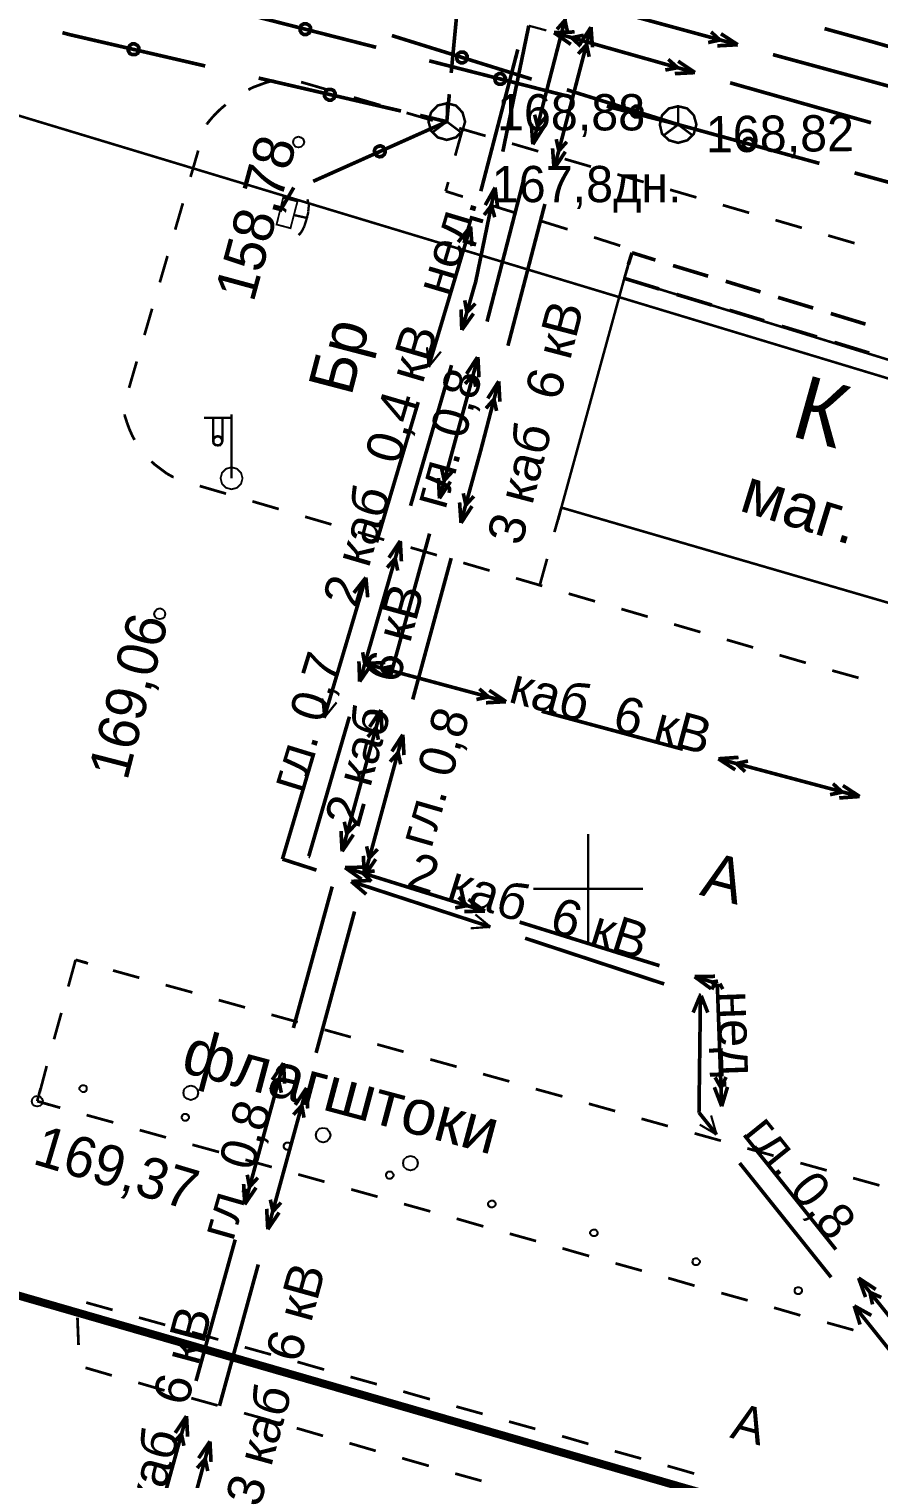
# Model space of a CAD drawing. Extents: x -2634 to -2115, y -2142 to -1393.
# Drawn here: x -2315.27 to -2292.08, y -1616.09 to -1576.52 of the extents above; entities that cross this region are included whole.
import ezdxf

# ---------------------------------------------------------------- set-up
doc = ezdxf.new("R2010")
doc.units = 0
doc.header["$MEASUREMENT"] = 0
for name, color, linetype in [('500_Дополн-Бордюры__п', 7, 'Continuous'), ('500_Дороги-Проезжие_ч', 7, 'Continuous'), ('500_Линии_-Линии_связ', 7, 'Continuous'), ('500_Линии_-ЛЭП_провод', 7, 'Continuous'), ('500_Линии_-Смотровые_', 7, 'Continuous'), ('500_Линии_-Сооружения', 7, 'Continuous'), ('500_Линии_-Фонари_час', 7, 'Continuous'), ('500_Линии_-Электрокаб', 7, 'Continuous'), ('500_Объект-Опоры', 7, 'Continuous'), ('500_Растит-Кустарник_', 7, 'Continuous'), ('500_Рельеф-Высотные_о', 7, 'Continuous'), ('500_Сооруж-Памятники_', 7, 'Continuous'), ('500_Строен-Дополнения', 7, 'Continuous'), ('500_Строен-Здания', 7, 'Continuous'), ('ЗАЯВКИ-Условные_з', 7, 'Continuous'), ('Красные_ли-Красные_ли', 7, 'Continuous')]:
    doc.layers.add(name, color=color, linetype=linetype)
doc.styles.add('TARIAL', font='Arial')

msp = doc.modelspace()

# ---------------------------------------------------------------- linework, layer by layer
at = {"layer": '500_Дополн-Бордюры__п', "color": 1, "const_width": 0.075}
for points in [[(-2309.17, -1578.12), (-2309.28, -1578.18)], [(-2308.98, -1578.05), (-2309.17, -1578.12)], [(-2308.79, -1577.98), (-2308.98, -1578.05)], [(-2308.6, -1577.93), (-2308.79, -1577.98)], [(-2308.57, -1577.93), (-2308.6, -1577.93)], [(-2307.49, -1578.07), (-2307.84, -1577.97)], [(-2307.12, -1578.18), (-2307.49, -1578.07)], [(-2305.68, -1578.6), (-2306.4, -1578.39)], [(-2310.15, -1578.81), (-2310.28, -1578.95)], [(-2310, -1578.67), (-2310.15, -1578.81)], [(-2309.9, -1578.59), (-2310, -1578.67)], [(-2304.24, -1579.02), (-2304.96, -1578.81)], [(-2310.41, -1579.11), (-2310.42, -1579.13)], [(-2310.28, -1578.95), (-2310.41, -1579.11)], [(-2303.43, -1579.26), (-2303.63, -1579.98)], [(-2302.8, -1579.44), (-2303.52, -1579.23)], [(-2301.36, -1579.86), (-2302.08, -1579.65)], [(-2310.65, -1579.84), (-2310.86, -1580.56)], [(-2299.92, -1580.28), (-2300.64, -1580.07)], [(-2298.48, -1580.7), (-2299.2, -1580.49)], [(-2303.82, -1580.7), (-2303.89, -1580.95)], [(-2297.04, -1581.12), (-2297.76, -1580.91)], [(-2311.07, -1581.28), (-2311.28, -1582)], [(-2303.89, -1580.95), (-2303.42, -1581.1)], [(-2302.7, -1581.32), (-2301.99, -1581.54)], [(-2295.6, -1581.54), (-2296.32, -1581.33)], [(-2301.27, -1581.77), (-2300.56, -1581.99)], [(-2294.16, -1581.95), (-2294.88, -1581.74)], [(-2299.84, -1582.21), (-2299.12, -1582.44)], [(-2292.72, -1582.37), (-2293.44, -1582.16)], [(-2311.49, -1582.72), (-2311.7, -1583.44)], [(-2298.89, -1582.91), (-2299.01, -1583.33)], [(-2299.01, -1583.33), (-2298.91, -1583)], [(-2311.91, -1584.16), (-2312.12, -1584.88)], [(-2312.33, -1585.6), (-2312.54, -1586.32)], [(-2312.66, -1587.04), (-2312.66, -1587.07)], [(-2312.66, -1587.07), (-2312.6, -1587.26)], [(-2312.6, -1587.26), (-2312.53, -1587.45)], [(-2312.53, -1587.45), (-2312.45, -1587.63)], [(-2312.45, -1587.63), (-2312.39, -1587.74)], [(-2311.93, -1588.33), (-2311.83, -1588.42)], [(-2311.83, -1588.42), (-2311.67, -1588.54)], [(-2311.67, -1588.54), (-2311.51, -1588.66)], [(-2311.51, -1588.66), (-2311.33, -1588.76)], [(-2311.33, -1588.76), (-2311.32, -1588.76)], [(-2310.61, -1589), (-2310.44, -1589.05)], [(-2310.44, -1589.05), (-2309.89, -1589.21)], [(-2309.17, -1589.42), (-2308.45, -1589.63)], [(-2300.92, -1590.26), (-2300.73, -1589.59)], [(-2300.73, -1589.59), (-2300.82, -1589.93)], [(-2307.73, -1589.84), (-2307.01, -1590.05)], [(-2306.29, -1590.26), (-2305.57, -1590.47)], [(-2304.85, -1590.68), (-2304.13, -1590.89)], [(-2303.41, -1591.1), (-2302.69, -1591.31)], [(-2301.32, -1591.71), (-2301.12, -1590.99)], [(-2301.97, -1591.52), (-2301.32, -1591.71)], [(-2301.32, -1591.71), (-2301.25, -1591.73)], [(-2300.53, -1591.94), (-2299.81, -1592.15)], [(-2299.09, -1592.36), (-2298.37, -1592.57)], [(-2297.65, -1592.78), (-2296.93, -1592.99)], [(-2296.21, -1593.2), (-2295.49, -1593.41)], [(-2294.77, -1593.62), (-2294.05, -1593.83)], [(-2293.33, -1594.04), (-2292.61, -1594.24)], [(-2314, -1601.94), (-2314.2, -1602.67)], [(-2313.7, -1602.02), (-2314, -1601.94)], [(-2314, -1601.94), (-2313.66, -1602.04)], [(-2312.26, -1602.43), (-2312.98, -1602.23)], [(-2310.81, -1602.83), (-2311.54, -1602.63)], [(-2309.37, -1603.24), (-2310.09, -1603.04)], [(-2314.39, -1603.39), (-2314.59, -1604.11)], [(-2307.93, -1603.64), (-2308.65, -1603.44)], [(-2306.48, -1604.05), (-2307.2, -1603.85)], [(-2305.04, -1604.45), (-2305.76, -1604.25)], [(-2314.79, -1604.84), (-2314.98, -1605.56)], [(-2303.59, -1604.86), (-2304.31, -1604.66)], [(-2302.15, -1605.26), (-2302.87, -1605.06)], [(-2315.05, -1605.8), (-2314.96, -1605.46)], [(-2314.42, -1605.98), (-2315.05, -1605.8)], [(-2315.05, -1605.8), (-2314.71, -1605.9)], [(-2300.7, -1605.67), (-2301.43, -1605.47)], [(-2312.97, -1606.38), (-2313.7, -1606.18)], [(-2299.26, -1606.07), (-2299.98, -1605.87)], [(-2311.53, -1606.79), (-2312.25, -1606.59)], [(-2297.82, -1606.48), (-2298.54, -1606.28)], [(-2310.08, -1607.19), (-2310.81, -1606.99)], [(-2296.37, -1606.88), (-2297.09, -1606.68)], [(-2308.64, -1607.6), (-2309.36, -1607.4)], [(-2294.93, -1607.29), (-2295.65, -1607.09)], [(-2307.2, -1608), (-2307.92, -1607.8)], [(-2293.48, -1607.69), (-2294.2, -1607.49)], [(-2305.75, -1608.41), (-2306.47, -1608.21)], [(-2292.04, -1608.1), (-2292.76, -1607.9)], [(-2304.31, -1608.81), (-2305.03, -1608.61)], [(-2302.86, -1609.22), (-2303.59, -1609.01)], [(-2301.42, -1609.62), (-2302.14, -1609.42)], [(-2299.97, -1610.03), (-2300.7, -1609.82)], [(-2298.53, -1610.43), (-2299.25, -1610.23)], [(-2297.09, -1610.84), (-2297.81, -1610.63)], [(-2312.99, -1611.5), (-2313.71, -1611.3)], [(-2295.64, -1611.24), (-2296.36, -1611.04)], [(-2313.95, -1611.71), (-2313.92, -1612.46)], [(-2311.55, -1611.91), (-2312.27, -1611.71)], [(-2294.2, -1611.65), (-2294.92, -1611.44)], [(-2310.1, -1612.31), (-2310.82, -1612.11)], [(-2292.75, -1612.05), (-2293.47, -1611.85)], [(-2308.66, -1612.72), (-2309.38, -1612.52)], [(-2307.21, -1613.13), (-2307.94, -1612.92)], [(-2313.73, -1613.08), (-2313.01, -1613.29)], [(-2305.77, -1613.53), (-2306.49, -1613.33)], [(-2312.29, -1613.49), (-2311.57, -1613.7)], [(-2304.32, -1613.94), (-2305.05, -1613.73)], [(-2310.84, -1613.91), (-2310.12, -1614.11)], [(-2302.88, -1614.34), (-2303.6, -1614.14)], [(-2309.4, -1614.32), (-2308.68, -1614.52)], [(-2307.96, -1614.73), (-2307.24, -1614.94)], [(-2301.44, -1614.75), (-2302.16, -1614.55)], [(-2306.52, -1615.14), (-2305.8, -1615.35)], [(-2299.99, -1615.16), (-2300.71, -1614.95)], [(-2305.08, -1615.55), (-2304.35, -1615.76)], [(-2298.55, -1615.56), (-2299.27, -1615.36)], [(-2303.63, -1615.97), (-2302.91, -1616.17)], [(-2297.1, -1615.97), (-2297.83, -1615.76)]]:
    msp.add_lwpolyline(points, dxfattribs=at)
at = {"layer": '500_Линии_-Линии_связ', "color": 0, "const_width": 0.1}
for points in [[(-2303.36, -1573.74), (-2303.74, -1577.72)], [(-2309.67, -1576.03), (-2305.79, -1577.02)], [(-2314.36, -1576.62), (-2314.18, -1576.67)], [(-2314.18, -1576.67), (-2310.46, -1577.53)], [(-2305.36, -1576.7), (-2301.54, -1577.89)], [(-2304.34, -1577.39), (-2300.46, -1578.38)], [(-2309, -1577.86), (-2305.11, -1578.76)], [(-2303.86, -1579.05), (-2303.79, -1578.3)], [(-2300.58, -1578.18), (-2297.54, -1579.13)], [(-2303.86, -1579.05), (-2304.59, -1578.88)], [(-2299.49, -1578.63), (-2297.54, -1579.13)], [(-2297.54, -1579.13), (-2298.27, -1578.94)], [(-2297.54, -1579.13), (-2298.26, -1578.91)], [(-2303.86, -1579.05), (-2307.51, -1580.68)], [(-2304.13, -1578.99), (-2303.86, -1579.05)], [(-2297.54, -1579.13), (-2293.68, -1580.19)], [(-2292.72, -1580.45), (-2288.86, -1581.51)], [(-2308.42, -1581.5), (-2308.04, -1580.85)], [(-2308.28, -1581.25), (-2308.42, -1581.5)]]:
    msp.add_lwpolyline(points, dxfattribs=at)
for points in [[(-2307.69, -1576.38), (-2307.62, -1576.42), (-2307.58, -1576.48), (-2307.58, -1576.56), (-2307.62, -1576.63), (-2307.69, -1576.67), (-2307.77, -1576.67), (-2307.83, -1576.63), (-2307.87, -1576.56), (-2307.87, -1576.49), (-2307.84, -1576.42), (-2307.77, -1576.38)], [(-2312.38, -1576.93), (-2312.31, -1576.97), (-2312.27, -1577.03), (-2312.27, -1577.11), (-2312.3, -1577.18), (-2312.37, -1577.22), (-2312.45, -1577.22), (-2312.52, -1577.19), (-2312.56, -1577.12), (-2312.56, -1577.04), (-2312.52, -1576.97), (-2312.46, -1576.93)], [(-2303.4, -1577.15), (-2303.34, -1577.19), (-2303.3, -1577.26), (-2303.3, -1577.34), (-2303.35, -1577.41), (-2303.41, -1577.44), (-2303.49, -1577.44), (-2303.56, -1577.4), (-2303.59, -1577.33), (-2303.59, -1577.25), (-2303.55, -1577.19), (-2303.48, -1577.15)], [(-2302.36, -1577.74), (-2302.3, -1577.78), (-2302.26, -1577.85), (-2302.25, -1577.92), (-2302.29, -1577.99), (-2302.36, -1578.03), (-2302.44, -1578.03), (-2302.51, -1577.99), (-2302.54, -1577.93), (-2302.55, -1577.85), (-2302.51, -1577.78), (-2302.44, -1577.74)], [(-2307.02, -1578.17), (-2306.95, -1578.2), (-2306.91, -1578.27), (-2306.91, -1578.35), (-2306.94, -1578.41), (-2307.01, -1578.46), (-2307.09, -1578.46), (-2307.16, -1578.42), (-2307.2, -1578.36), (-2307.2, -1578.28), (-2307.16, -1578.21), (-2307.1, -1578.17)], [(-2298.63, -1578.63), (-2298.56, -1578.68), (-2298.53, -1578.74), (-2298.53, -1578.82), (-2298.57, -1578.89), (-2298.64, -1578.92), (-2298.72, -1578.92), (-2298.78, -1578.88), (-2298.82, -1578.81), (-2298.82, -1578.73), (-2298.77, -1578.67), (-2298.71, -1578.63)], [(-2305.63, -1580), (-2305.7, -1580.01), (-2305.78, -1579.98), (-2305.82, -1579.92), (-2305.84, -1579.85), (-2305.81, -1579.77), (-2305.75, -1579.73), (-2305.67, -1579.71), (-2305.6, -1579.74), (-2305.55, -1579.8), (-2305.54, -1579.88), (-2305.57, -1579.95)], [(-2295.57, -1579.51), (-2295.51, -1579.55), (-2295.47, -1579.62), (-2295.47, -1579.7), (-2295.51, -1579.76), (-2295.58, -1579.8), (-2295.65, -1579.8), (-2295.72, -1579.76), (-2295.76, -1579.7), (-2295.76, -1579.62), (-2295.72, -1579.55), (-2295.65, -1579.51)]]:
    msp.add_lwpolyline(points, close=True, dxfattribs=at)
at = {"layer": '500_Линии_-ЛЭП_провод', "color": 253, "const_width": 0.07}
msp.add_lwpolyline([(-2329.34, -1574.72), (-2266.73, -1593.64)], dxfattribs=at)
at = {"layer": '500_Линии_-Смотровые_', "color": 0, "const_width": 0.07}
for points in [[(-2303.86, -1578.55), (-2303.61, -1578.61), (-2303.43, -1578.8), (-2303.36, -1579.05), (-2303.43, -1579.3), (-2303.61, -1579.48), (-2303.86, -1579.55), (-2304.11, -1579.48), (-2304.29, -1579.3), (-2304.36, -1579.05), (-2304.29, -1578.8), (-2304.11, -1578.61)], [(-2297.54, -1578.63), (-2297.29, -1578.69), (-2297.11, -1578.88), (-2297.04, -1579.13), (-2297.11, -1579.38), (-2297.29, -1579.56), (-2297.54, -1579.63), (-2297.79, -1579.56), (-2297.98, -1579.38), (-2298.04, -1579.13), (-2297.98, -1578.88), (-2297.79, -1578.69)], [(-2303.86, -1579), (-2303.86, -1579), (-2303.86, -1579), (-2303.86, -1579), (-2303.86, -1579), (-2303.86, -1579), (-2303.86, -1579), (-2303.86, -1579), (-2303.86, -1579), (-2303.86, -1579), (-2303.86, -1579), (-2303.86, -1579)], [(-2297.54, -1579.08), (-2297.54, -1579.08), (-2297.54, -1579.08), (-2297.54, -1579.08), (-2297.54, -1579.08), (-2297.54, -1579.08), (-2297.54, -1579.08), (-2297.54, -1579.08), (-2297.54, -1579.08), (-2297.54, -1579.08), (-2297.54, -1579.08), (-2297.54, -1579.08)]]:
    msp.add_lwpolyline(points, close=True, dxfattribs=at)
at = {"layer": '500_Линии_-Смотровые_', "color": 0, "const_width": 0.065}
for points in [[(-2303.86, -1578.55), (-2303.86, -1579.05)], [(-2297.54, -1578.63), (-2297.54, -1579.13)], [(-2304.26, -1579.35), (-2303.86, -1579.05)], [(-2303.86, -1579.05), (-2303.46, -1579.35)], [(-2297.94, -1579.43), (-2297.54, -1579.13)], [(-2297.54, -1579.13), (-2297.14, -1579.43)]]:
    msp.add_lwpolyline(points, dxfattribs=at)
at = {"layer": '500_Линии_-Сооружения', "color": 0, "const_width": 0.05}
msp.add_lwpolyline([(-2308.33, -1581.13), (-2307.94, -1581.23), (-2308.13, -1581.96), (-2308.51, -1581.86)], close=True, dxfattribs=at)
at = {"layer": '500_Линии_-Сооружения', "color": 0, "const_width": 0.065}
for points in [[(-2307.67, -1581.17), (-2307.65, -1581.23)], [(-2307.65, -1581.23), (-2307.64, -1581.27)], [(-2307.64, -1581.27), (-2307.63, -1581.31)], [(-2307.68, -1581.68), (-2308.04, -1581.6)], [(-2307.68, -1581.68), (-2307.75, -1581.9)], [(-2307.67, -1581.62), (-2307.68, -1581.68)], [(-2307.65, -1581.56), (-2307.67, -1581.62)], [(-2307.64, -1581.46), (-2307.65, -1581.51)], [(-2307.65, -1581.52), (-2307.65, -1581.56)], [(-2307.63, -1581.37), (-2307.64, -1581.42)], [(-2307.64, -1581.42), (-2307.64, -1581.47)], [(-2307.63, -1581.31), (-2307.63, -1581.37)], [(-2307.85, -1582.09), (-2307.91, -1582.15)], [(-2307.82, -1582.04), (-2307.85, -1582.09)], [(-2307.79, -1581.99), (-2307.82, -1582.04)], [(-2307.77, -1581.95), (-2307.79, -1581.99)], [(-2307.75, -1581.9), (-2307.77, -1581.95)], [(-2307.75, -1581.9), (-2307.75, -1581.9)]]:
    msp.add_lwpolyline(points, dxfattribs=at)
at = {"layer": '500_Линии_-Фонари_час', "color": 0, "const_width": 0.065}
for points in [[(-2310.49, -1587.14), (-2309.74, -1587.14)], [(-2310.24, -1587.79), (-2310.24, -1587.14)], [(-2309.99, -1587.79), (-2309.99, -1587.14)], [(-2309.74, -1588.79), (-2309.74, -1587.04)], [(-2310.24, -1587.77), (-2310.24, -1587.64)], [(-2310.24, -1587.77), (-2310.24, -1587.64)], [(-2309.99, -1587.77), (-2309.99, -1587.64)], [(-2309.99, -1587.74), (-2309.99, -1587.74)]]:
    msp.add_lwpolyline(points, dxfattribs=at)
at = {"layer": '500_Линии_-Фонари_час', "color": 0, "const_width": 0.07}
msp.add_lwpolyline([(-2310.24, -1587.77), (-2310.23, -1587.71), (-2310.18, -1587.66), (-2310.12, -1587.64), (-2310.05, -1587.66), (-2310.01, -1587.71), (-2309.99, -1587.77), (-2310.01, -1587.83), (-2310.05, -1587.88), (-2310.12, -1587.89), (-2310.18, -1587.88), (-2310.23, -1587.83)], close=True, dxfattribs=at)
at = {"layer": '500_Линии_-Электрокаб', "color": 12, "const_width": 0.1}
for points in [[(-2300.51, -1575.8), (-2301.51, -1579.67)], [(-2299.77, -1575.9), (-2295.91, -1576.95)], [(-2302.33, -1579.87), (-2301.62, -1576.43)], [(-2300.93, -1580.34), (-2299.92, -1576.47)], [(-2300.64, -1576.29), (-2300.85, -1576.53)], [(-2300.63, -1576.29), (-2300.56, -1576.61)], [(-2300.22, -1576.93), (-2299.92, -1576.47)], [(-2299.88, -1577.02), (-2299.92, -1576.47)], [(-2292.2, -1576.88), (-2293.54, -1576.51)], [(-2300.37, -1576.6), (-2300.93, -1576.62)], [(-2297.08, -1577.71), (-2300.93, -1576.62)], [(-2300.47, -1576.94), (-2300.93, -1576.62)], [(-2300.12, -1576.69), (-2300.45, -1576.76)], [(-2300.2, -1576.99), (-2300.45, -1576.76)], [(-2300.27, -1577.2), (-2300.04, -1576.95)], [(-2299.97, -1577.28), (-2300.04, -1576.95)], [(-2296.72, -1576.89), (-2296.4, -1576.82)], [(-2296.64, -1576.6), (-2296.4, -1576.82)], [(-2296.47, -1576.98), (-2295.91, -1576.95)], [(-2296.37, -1576.65), (-2295.91, -1576.95)], [(-2289.69, -1577.6), (-2292.2, -1576.88)], [(-2297.56, -1577.57), (-2297.81, -1577.35)], [(-2294.95, -1577.22), (-2291.09, -1578.27)], [(-2297.57, -1577.58), (-2297.89, -1577.64)], [(-2297.08, -1577.71), (-2297.63, -1577.74)], [(-2297.08, -1577.71), (-2297.54, -1577.4)], [(-2292.27, -1579.08), (-2296.12, -1577.99)], [(-2301.46, -1578.86), (-2301.38, -1579.18)], [(-2301.16, -1578.93), (-2301.38, -1579.18)], [(-2301.55, -1579.11), (-2301.51, -1579.67)], [(-2301.21, -1579.2), (-2301.51, -1579.67)], [(-2300.8, -1579.84), (-2300.87, -1579.53)], [(-2300.8, -1579.85), (-2300.58, -1579.6)], [(-2300.93, -1580.34), (-2300.97, -1579.78)], [(-2300.93, -1580.34), (-2300.62, -1579.87)], [(-2303.07, -1583.42), (-2302.54, -1580.85)], [(-2302.81, -1581.33), (-2302.54, -1580.85)], [(-2301.76, -1580.64), (-2302.76, -1584.51)], [(-2302.47, -1581.41), (-2302.54, -1580.85)], [(-2302.19, -1585.17), (-2301.18, -1581.3)], [(-2302.84, -1581.6), (-2302.64, -1581.34)], [(-2302.55, -1581.66), (-2302.64, -1581.34)], [(-2303.45, -1584.74), (-2303.07, -1583.42)], [(-2303.31, -1584.25), (-2303.37, -1583.93)], [(-2303.31, -1584.26), (-2303.08, -1584.02)], [(-2303.45, -1584.74), (-2303.47, -1584.18)], [(-2303.45, -1584.74), (-2303.13, -1584.29)], [(-2303.02, -1585.48), (-2303.32, -1585.94)], [(-2303.01, -1585.48), (-2303.24, -1586.34)], [(-2303.01, -1585.48), (-2302.98, -1586.03)], [(-2304.85, -1589.54), (-2303.73, -1585.7)], [(-2303.14, -1585.97), (-2303.36, -1586.21)], [(-2303.14, -1585.97), (-2303.07, -1586.29)], [(-2303.24, -1586.34), (-2304.06, -1589.34)], [(-2302.93, -1588.02), (-2302.44, -1586.14)], [(-2302.74, -1586.61), (-2302.44, -1586.14)], [(-2302.41, -1586.7), (-2302.44, -1586.14)], [(-2302.79, -1586.88), (-2302.57, -1586.63)], [(-2302.5, -1586.95), (-2302.57, -1586.63)], [(-2303.48, -1590.01), (-2302.93, -1588.02)], [(-2304.09, -1588.78), (-2304.06, -1589.34)], [(-2304, -1588.53), (-2303.93, -1588.85)], [(-2303.71, -1588.61), (-2303.93, -1588.85)], [(-2303.76, -1588.88), (-2304.06, -1589.34)], [(-2303.34, -1589.51), (-2303.41, -1589.2)], [(-2303.47, -1590.01), (-2303.51, -1589.45)], [(-2303.47, -1590.01), (-2303.17, -1589.55)], [(-2303.34, -1589.52), (-2303.12, -1589.28)], [(-2304.33, -1590.3), (-2305.39, -1594.16)], [(-2306.24, -1594.34), (-2305.13, -1590.5)], [(-2305.44, -1590.96), (-2305.13, -1590.5)], [(-2305.1, -1591.06), (-2305.13, -1590.5)], [(-2305.49, -1591.23), (-2305.27, -1590.98)], [(-2305.2, -1591.31), (-2305.27, -1590.98)], [(-2304.79, -1594.83), (-2303.74, -1590.97)], [(-2306.1, -1593.85), (-2306.16, -1593.54)], [(-2306.24, -1594.34), (-2306.26, -1593.79)], [(-2306.24, -1594.34), (-2305.93, -1593.89)], [(-2306.1, -1593.86), (-2305.87, -1593.62)], [(-2306.1, -1593.85), (-2305.54, -1593.82)], [(-2306.1, -1593.85), (-2302.24, -1594.89)], [(-2306.1, -1593.85), (-2305.64, -1594.16)], [(-2305.61, -1593.98), (-2305.29, -1593.91)], [(-2305.61, -1593.98), (-2305.37, -1594.2)], [(-2303.05, -1594.83), (-2302.72, -1594.76)], [(-2302.97, -1594.54), (-2302.72, -1594.76)], [(-2302.7, -1594.58), (-2302.24, -1594.89)], [(-2305.66, -1595.12), (-2306.72, -1598.98)], [(-2305.66, -1595.12), (-2305.97, -1595.58)], [(-2305.66, -1595.12), (-2305.63, -1595.68)], [(-2302.79, -1594.92), (-2302.24, -1594.89)], [(-2301.27, -1595.15), (-2297.41, -1596.19)], [(-2307.63, -1599.11), (-2306.52, -1595.3)], [(-2306.11, -1599.65), (-2305.06, -1595.79)], [(-2305.8, -1595.61), (-2306.02, -1595.85)], [(-2305.79, -1595.61), (-2305.73, -1595.93)], [(-2305.36, -1596.25), (-2305.06, -1595.79)], [(-2305.03, -1596.35), (-2305.06, -1595.79)], [(-2305.41, -1596.53), (-2305.19, -1596.28)], [(-2305.12, -1596.6), (-2305.19, -1596.28)], [(-2296.44, -1596.45), (-2295.89, -1596.41)], [(-2296.44, -1596.45), (-2292.58, -1597.48)], [(-2296.44, -1596.45), (-2295.98, -1596.75)], [(-2295.95, -1596.58), (-2295.63, -1596.51)], [(-2295.95, -1596.58), (-2295.71, -1596.8)], [(-2293.31, -1597.13), (-2293.06, -1597.36)], [(-2293.39, -1597.43), (-2293.06, -1597.36)], [(-2293.14, -1597.52), (-2292.58, -1597.48)], [(-2293.04, -1597.18), (-2292.58, -1597.48)], [(-2306.66, -1598.17), (-2306.59, -1598.49)], [(-2306.36, -1598.25), (-2306.59, -1598.49)], [(-2306.75, -1598.42), (-2306.72, -1598.98)], [(-2306.41, -1598.52), (-2306.72, -1598.98)], [(-2307.59, -1599.12), (-2307.63, -1599.11)], [(-2306.11, -1599.65), (-2306.14, -1599.1)], [(-2305.98, -1599.16), (-2306.05, -1598.84)], [(-2305.98, -1599.16), (-2305.75, -1598.92)], [(-2306.08, -1599.41), (-2306.64, -1599.42)], [(-2302.82, -1600.61), (-2306.64, -1599.42)], [(-2306.19, -1599.74), (-2306.64, -1599.42)], [(-2305.83, -1599.51), (-2306.16, -1599.57)], [(-2306.11, -1599.65), (-2305.8, -1599.19)], [(-2305.92, -1599.8), (-2306.16, -1599.57)], [(-2306.99, -1599.94), (-2308.05, -1603.8)], [(-2303.3, -1600.46), (-2303.54, -1600.23)], [(-2302.82, -1600.61), (-2303.27, -1600.29)], [(-2307.43, -1604.48), (-2306.38, -1600.62)], [(-2303.31, -1600.46), (-2303.63, -1600.52)], [(-2302.82, -1600.61), (-2303.38, -1600.62)], [(-2298.05, -1602.1), (-2301.87, -1600.91)], [(-2296.53, -1602.39), (-2297.09, -1602.4)], [(-2296.47, -1602.59), (-2297.09, -1602.4)], [(-2296.64, -1602.73), (-2297.09, -1602.4)], [(-2296.45, -1602.52), (-2296.62, -1602.55)], [(-2296.5, -1602.67), (-2296.62, -1602.55)], [(-2296.62, -1602.75), (-2296.55, -1602.6)], [(-2296.35, -1605.94), (-2296.47, -1602.59)], [(-2296.32, -1602.74), (-2296.4, -1602.59)], [(-2308.32, -1604.76), (-2309.38, -1608.62)], [(-2308.32, -1604.76), (-2308.63, -1605.22)], [(-2308.32, -1604.76), (-2308.29, -1605.32)], [(-2308.75, -1609.3), (-2307.69, -1605.44)], [(-2308.45, -1605.25), (-2308.68, -1605.49)], [(-2308.45, -1605.25), (-2308.38, -1605.57)], [(-2308, -1605.9), (-2307.69, -1605.44)], [(-2307.66, -1606), (-2307.69, -1605.44)], [(-2296.35, -1605.94), (-2296.55, -1605.42)], [(-2296.37, -1605.43), (-2296.53, -1605.15)], [(-2296.37, -1605.44), (-2296.23, -1605.14)], [(-2296.35, -1605.94), (-2296.19, -1605.41)], [(-2308.05, -1606.17), (-2307.82, -1605.92)], [(-2307.76, -1606.25), (-2307.82, -1605.92)], [(-2293.23, -1609.85), (-2295.73, -1606.73)], [(-2309.31, -1607.81), (-2309.25, -1608.14)], [(-2309.41, -1608.06), (-2309.38, -1608.62)], [(-2309.07, -1608.16), (-2309.38, -1608.62)], [(-2309.02, -1607.89), (-2309.25, -1608.14)], [(-2308.61, -1608.81), (-2308.68, -1608.49)], [(-2308.61, -1608.81), (-2308.39, -1608.57)], [(-2308.75, -1609.3), (-2308.78, -1608.74)], [(-2308.75, -1609.3), (-2308.44, -1608.84)], [(-2309.64, -1609.58), (-2310.71, -1613.44)], [(-2310.07, -1614.12), (-2309.01, -1610.26)], [(-2290.11, -1613.75), (-2292.61, -1610.63)], [(-2292.42, -1611.15), (-2292.61, -1610.63)], [(-2292.14, -1610.94), (-2292.61, -1610.63)], [(-2292.23, -1611.35), (-2292.3, -1611.02)], [(-2291.99, -1611.16), (-2292.3, -1611.02)], [(-2310.97, -1614.4), (-2312.04, -1618.26)], [(-2310.97, -1614.4), (-2311.28, -1614.86)], [(-2310.97, -1614.4), (-2310.94, -1614.96)], [(-2311.11, -1614.89), (-2311.33, -1615.13)], [(-2311.11, -1614.89), (-2311.04, -1615.21)], [(-2311.38, -1618.95), (-2310.33, -1615.09)], [(-2310.64, -1615.55), (-2310.33, -1615.09)], [(-2310.3, -1615.65), (-2310.33, -1615.09)], [(-2310.68, -1615.82), (-2310.46, -1615.57)], [(-2310.39, -1615.9), (-2310.46, -1615.57)]]:
    msp.add_lwpolyline(points, dxfattribs=at)
at = {"layer": '500_Линии_-Электрокаб', "color": 1}
for points, const_width in [([(-2301.62, -1576.43), (-2301.73, -1576.92)], 0.06), ([(-2301.62, -1576.43), (-2301.14, -1576.56)], 0.06), ([(-2302.93, -1580.95), (-2301.92, -1577.08)], 0.1), ([(-2304.36, -1585.75), (-2303.21, -1581.91)], 0.1), ([(-2303.55, -1582.34), (-2303.21, -1581.91)], 0.1), ([(-2303.17, -1582.45), (-2303.21, -1581.91)], 0.1), ([(-2304.36, -1585.75), (-2304.4, -1585.21)], 0.06), ([(-2304.36, -1585.75), (-2304.02, -1585.33)], 0.06), ([(-2305.78, -1590.54), (-2304.64, -1586.71)], 0.1), ([(-2307.21, -1595.33), (-2306.07, -1591.5)], 0.1), ([(-2306.4, -1591.92), (-2306.07, -1591.5)], 0.1), ([(-2306.02, -1592.04), (-2306.07, -1591.5)], 0.1), ([(-2307.21, -1595.33), (-2307.26, -1594.8)], 0.06), ([(-2307.21, -1595.33), (-2306.87, -1594.91)], 0.06), ([(-2308.35, -1599.19), (-2307.49, -1596.29)], 0.1), ([(-2307.42, -1599.49), (-2308.35, -1599.19)], 0.1), ([(-2305.93, -1599.77), (-2306.47, -1599.8)], 0.1), ([(-2302.67, -1601.04), (-2306.47, -1599.8)], 0.1), ([(-2306.06, -1600.15), (-2306.47, -1599.8)], 0.1), ([(-2302.67, -1601.04), (-2303.21, -1601.08)], 0.06), ([(-2302.67, -1601.04), (-2303.08, -1600.7)], 0.06), ([(-2297.92, -1602.6), (-2301.72, -1601.35)], 0.1), ([(-2297.13, -1603.38), (-2296.94, -1602.92)], 0.1), ([(-2296.92, -1602.9), (-2296.97, -1602.91)], 0.1), ([(-2296.93, -1602.92), (-2296.97, -1602.91)], 0.1), ([(-2296.93, -1602.93), (-2296.97, -1602.91)], 0.1), ([(-2296.97, -1606.11), (-2296.93, -1602.92)], 0.1), ([(-2296.73, -1603.38), (-2296.91, -1602.92)], 0.1), ([(-2296.49, -1606.71), (-2296.97, -1606.11)], 0.1), ([(-2296.49, -1606.71), (-2296.64, -1606.19)], 0.06), ([(-2296.49, -1606.71), (-2296.95, -1606.44)], 0.06), ([(-2293.36, -1610.61), (-2295.86, -1607.49)], 0.1), ([(-2290.23, -1614.51), (-2292.73, -1611.39)], 0.1), ([(-2292.57, -1611.9), (-2292.73, -1611.39)], 0.1), ([(-2292.26, -1611.65), (-2292.73, -1611.39)], 0.1)]:
    msp.add_lwpolyline(points, dxfattribs=dict(at, const_width=const_width))
at = {"layer": '500_Объект-Опоры', "color": 1, "const_width": 0.05}
msp.add_lwpolyline([(-2309.74, -1588.49), (-2309.59, -1588.53), (-2309.48, -1588.64), (-2309.44, -1588.79), (-2309.48, -1588.94), (-2309.59, -1589.05), (-2309.74, -1589.09), (-2309.89, -1589.05), (-2310, -1588.94), (-2310.04, -1588.79), (-2310, -1588.64), (-2309.89, -1588.53)], close=True, dxfattribs=at)
at = {"layer": '500_Растит-Кустарник_', "color": 0}
for points in [[(-2313.82, -1605.55), (-2313.86, -1605.52), (-2313.89, -1605.48), (-2313.89, -1605.43), (-2313.86, -1605.38), (-2313.82, -1605.36), (-2313.77, -1605.36), (-2313.72, -1605.38), (-2313.7, -1605.43), (-2313.7, -1605.48), (-2313.72, -1605.53), (-2313.77, -1605.55)], [(-2311.03, -1606.34), (-2311.07, -1606.31), (-2311.1, -1606.27), (-2311.1, -1606.22), (-2311.07, -1606.17), (-2311.03, -1606.15), (-2310.98, -1606.15), (-2310.93, -1606.17), (-2310.91, -1606.22), (-2310.91, -1606.27), (-2310.93, -1606.31), (-2310.98, -1606.34)], [(-2308.24, -1607.13), (-2308.28, -1607.1), (-2308.31, -1607.06), (-2308.31, -1607), (-2308.28, -1606.96), (-2308.24, -1606.93), (-2308.18, -1606.93), (-2308.14, -1606.96), (-2308.11, -1607.01), (-2308.12, -1607.06), (-2308.14, -1607.1), (-2308.19, -1607.13)], [(-2305.45, -1607.92), (-2305.49, -1607.89), (-2305.52, -1607.84), (-2305.52, -1607.79), (-2305.49, -1607.75), (-2305.45, -1607.72), (-2305.39, -1607.72), (-2305.35, -1607.75), (-2305.32, -1607.79), (-2305.32, -1607.85), (-2305.35, -1607.89), (-2305.4, -1607.92)], [(-2302.66, -1608.7), (-2302.7, -1608.68), (-2302.73, -1608.63), (-2302.73, -1608.58), (-2302.7, -1608.54), (-2302.65, -1608.51), (-2302.6, -1608.51), (-2302.56, -1608.54), (-2302.53, -1608.58), (-2302.53, -1608.64), (-2302.56, -1608.68), (-2302.61, -1608.7)], [(-2299.87, -1609.49), (-2299.91, -1609.47), (-2299.94, -1609.42), (-2299.94, -1609.37), (-2299.91, -1609.32), (-2299.86, -1609.3), (-2299.81, -1609.3), (-2299.77, -1609.33), (-2299.74, -1609.37), (-2299.74, -1609.42), (-2299.77, -1609.47), (-2299.81, -1609.49)], [(-2297.08, -1610.28), (-2297.12, -1610.25), (-2297.15, -1610.21), (-2297.14, -1610.16), (-2297.12, -1610.11), (-2297.07, -1610.09), (-2297.02, -1610.09), (-2296.98, -1610.12), (-2296.95, -1610.16), (-2296.95, -1610.21), (-2296.98, -1610.26), (-2297.02, -1610.28)], [(-2294.29, -1611.07), (-2294.33, -1611.04), (-2294.35, -1611), (-2294.35, -1610.95), (-2294.33, -1610.9), (-2294.28, -1610.88), (-2294.23, -1610.88), (-2294.19, -1610.9), (-2294.16, -1610.95), (-2294.16, -1611), (-2294.19, -1611.04), (-2294.23, -1611.07)]]:
    msp.add_lwpolyline(points, close=True, dxfattribs=at)
at = {"layer": '500_Рельеф-Высотные_о', "color": 0}
for points in [[(-2307.91, -1579.46), (-2307.84, -1579.48), (-2307.78, -1579.53), (-2307.76, -1579.61), (-2307.78, -1579.68), (-2307.84, -1579.74), (-2307.91, -1579.76), (-2307.99, -1579.74), (-2308.04, -1579.68), (-2308.06, -1579.61), (-2308.04, -1579.53), (-2307.99, -1579.48)], [(-2311.7, -1592.34), (-2311.63, -1592.36), (-2311.57, -1592.42), (-2311.55, -1592.49), (-2311.57, -1592.57), (-2311.63, -1592.62), (-2311.7, -1592.64), (-2311.78, -1592.62), (-2311.83, -1592.57), (-2311.85, -1592.49), (-2311.83, -1592.42), (-2311.78, -1592.36)], [(-2315.05, -1605.65), (-2314.97, -1605.67), (-2314.92, -1605.73), (-2314.9, -1605.8), (-2314.92, -1605.88), (-2314.97, -1605.93), (-2315.05, -1605.95), (-2315.12, -1605.93), (-2315.18, -1605.88), (-2315.2, -1605.8), (-2315.18, -1605.73), (-2315.12, -1605.67)]]:
    msp.add_lwpolyline(points, close=True, dxfattribs=at)
at = {"layer": '500_Сооруж-Памятники_', "color": 1}
for points in [[(-2310.85, -1605.37), (-2310.75, -1605.4), (-2310.68, -1605.47), (-2310.65, -1605.57), (-2310.68, -1605.67), (-2310.75, -1605.74), (-2310.85, -1605.77), (-2310.95, -1605.74), (-2311.03, -1605.67), (-2311.05, -1605.57), (-2311.03, -1605.47), (-2310.95, -1605.4)], [(-2307.24, -1606.53), (-2307.14, -1606.55), (-2307.07, -1606.63), (-2307.04, -1606.73), (-2307.07, -1606.83), (-2307.14, -1606.9), (-2307.24, -1606.93), (-2307.34, -1606.9), (-2307.41, -1606.83), (-2307.44, -1606.73), (-2307.41, -1606.63), (-2307.34, -1606.55)], [(-2304.85, -1607.29), (-2304.75, -1607.32), (-2304.68, -1607.39), (-2304.65, -1607.49), (-2304.68, -1607.59), (-2304.75, -1607.67), (-2304.85, -1607.69), (-2304.95, -1607.67), (-2305.03, -1607.59), (-2305.05, -1607.49), (-2305.03, -1607.39), (-2304.95, -1607.32)]]:
    msp.add_lwpolyline(points, close=True, dxfattribs=at)
at = {"layer": '500_Строен-Дополнения', "color": 0}
for points, const_width in [([(-2298.8, -1582.63), (-2298.9, -1582.95)], 0.1), ([(-2298.16, -1582.83), (-2298.8, -1582.63)], 0.1), ([(-2298.8, -1582.63), (-2298.37, -1582.77)], 0.065), ([(-2296.72, -1583.27), (-2297.68, -1582.98)], 0.1), ([(-2299.01, -1583.33), (-2298.06, -1583.62)], 0.1), ([(-2295.29, -1583.7), (-2296.24, -1583.41)], 0.1), ([(-2297.58, -1583.77), (-2296.62, -1584.06)], 0.1), ([(-2293.85, -1584.14), (-2294.81, -1583.85)], 0.1), ([(-2296.14, -1584.2), (-2295.19, -1584.49)], 0.1), ([(-2292.42, -1584.58), (-2293.37, -1584.29)], 0.1), ([(-2294.71, -1584.64), (-2293.75, -1584.93)], 0.1), ([(-2293.27, -1585.08), (-2292.32, -1585.37)], 0.1)]:
    msp.add_lwpolyline(points, dxfattribs=dict(at, const_width=const_width))
at = {"layer": '500_Строен-Здания', "color": 0, "const_width": 0.07}
msp.add_lwpolyline([(-2299.01, -1583.33), (-2289.34, -1586.31), (-2288.8, -1586.47), (-2287.95, -1586.72), (-2287.34, -1586.89), (-2286.84, -1587.03), (-2288.6, -1593.12), (-2300.73, -1589.59)], close=True, dxfattribs=at)
at = {"layer": 'ЗАЯВКИ-Условные_з', "color": 98, "const_width": 0.065}
for points in [[(-2300, -1601.5), (-2300, -1598.5)], [(-2300, -1601.5), (-2300, -1598.5)], [(-2300, -1601.5), (-2300, -1598.5)], [(-2298.5, -1600), (-2301.5, -1600)], [(-2301.5, -1600), (-2298.5, -1600)], [(-2301.5, -1600), (-2298.5, -1600)]]:
    msp.add_lwpolyline(points, dxfattribs=at)
at = {"layer": 'Красные_ли-Красные_ли', "color": 12, "const_width": 0.22}
msp.add_lwpolyline([(-2284.3, -1701.86), (-2245.52, -1663.72), (-2237.3, -1633.7), (-2402.37, -1586.05), (-2505.18, -1957.78), (-2366.43, -1997.8)], close=True, dxfattribs=at)

# ---------------------------------------------------------------- texts
at = {"layer": '500_Дороги-Проезжие_ч', "color": 0}
for s, height, rotation, p in [('Бр', 1.23, 75.35, (-2306.47, -1586.57)), ('А', 1.23, 345.23, (-2296.98, -1600.16)), ('А', 0.99, 345.07, (-2296.15, -1614.98))]:
    msp.add_text(s, height=height, rotation=rotation, dxfattribs=at).set_placement(p)
at = {"layer": '500_Линии_-Смотровые_', "color": 0}
for s, p in [('168,88', (-2302.49, -1579.29)), ('167,8дн.', (-2302.63, -1581.25))]:
    msp.add_text(s, height=0.99, dxfattribs=at).set_placement(p)
msp.add_text('168,82', height=0.99, rotation=0.49, dxfattribs=at).set_placement((-2296.78, -1579.89))
at = {"layer": '500_Линии_-Электрокаб', "color": 0, "style": 'TARIAL'}
for s, rotation, p in [('нед. ', 73.43, (-2303.79, -1583.86)), ('3 каб  6 кВ', 75.34, (-2301.82, -1590.66)), ('2 каб  0,4 кВ', 73.65, (-2306.32, -1592.37)), ('2 каб  6 кВ', 74.59, (-2306.26, -1598.37)), (' каб  6 кВ', 344.95, (-2302.58, -1594.79)), ('2 каб  6 кВ', 342.65, (-2305, -1599.93)), ('нед. ', 272.1, (-2296.47, -1602.81)), ('3 каб  6 кВ', 74.5, (-2308.97, -1616.92)), ('2 каб  6 кВ', 75.01, (-2312.01, -1618.11))]:
    msp.add_text(s, height=0.99, rotation=rotation, dxfattribs=at).set_placement(p)
at = {"layer": '500_Линии_-Электрокаб', "color": 0}
for s, rotation, p in [('гл. 0,8', 74.53, (-2303.9, -1589.67)), ('гл. 0,7', 72.88, (-2307.82, -1597.41)), ('гл. 0,8', 73.98, (-2304.28, -1598.92)), ('гл. 0,8', 74.05, (-2309.7, -1609.65)), ('гл. 0,8', 308.76, (-2295.78, -1606.68))]:
    msp.add_text(s, height=0.99, rotation=rotation, dxfattribs=at).set_placement(p)
at = {"layer": '500_Рельеф-Высотные_о', "color": 214}
for s, rotation, p in [('158,78', 74.85, (-2309.14, -1584.01)), ('169,06', 75.58, (-2312.59, -1597.07)), ('169,37', 343.44, (-2315.21, -1607.5))]:
    msp.add_text(s, height=1.11, rotation=rotation, dxfattribs=at).set_placement(p)
at = {"layer": '500_Сооруж-Памятники_', "color": 214, "style": 'TARIAL'}
msp.add_text('флагштоки', height=1.23, rotation=345.07, dxfattribs=at).set_placement((-2311.16, -1604.99))
at = {"layer": '500_Строен-Здания', "color": 5}
msp.add_text('К', height=1.73, rotation=344.41, dxfattribs=at).set_placement((-2294.51, -1587.62))
at = {"layer": '500_Строен-Здания', "color": 5, "style": 'TARIAL'}
msp.add_text('маг.', height=1.23, rotation=342.83, dxfattribs=at).set_placement((-2295.91, -1589.66))

doc.saveas('drawing.dxf')
